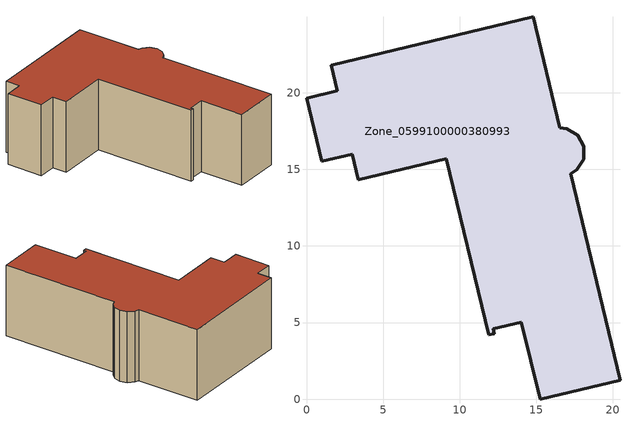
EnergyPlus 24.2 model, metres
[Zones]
Zone_0599100000380993
 floor ground (C_G): 12.25,4.27 11.89,4.19 9.14,15.7 3.38,14.33 2.98,15.99 0.98,15.53 0,19.64 2.02,20.14 1.62,21.8 14.81,24.95 16.54,17.71 16.99,17.65 17.71,17.22 18.11,16.5 18.09,15.67 17.64,14.98 17.27,14.7 20.47,1.24 15.25,0 14.03,5.03 12.18,4.58 z0
 wall outside (C_F): 2.02,20.14 0,19.64 0.98,15.53 2.98,15.99 3.38,14.33 9.14,15.7 11.89,4.19 12.25,4.27 12.18,4.58 14.03,5.03 15.25,0 20.47,1.24 17.27,14.7 17.64,14.98 18.09,15.67 18.11,16.5 17.71,17.22 16.99,17.65 16.54,17.71 14.81,24.95 1.62,21.8 2.02,20.14 z0:8.48
 roof outside (C_R): 9.14,15.7 11.89,4.19 12.25,4.27 12.18,4.58 14.03,5.03 15.25,0 20.47,1.24 17.27,14.7 17.64,14.98 18.09,15.67 18.11,16.5 17.71,17.22 16.99,17.65 16.54,17.71 14.81,24.95 1.62,21.8 2.02,20.14 0,19.64 0.98,15.53 2.98,15.99 3.38,14.33 z8.48
[BUILDING]
Pand.0599100000380993: North Axis=0; Terrain=City; Loads Convergence Tolerance Value=0.04; Temperature Convergence Tolerance Value=0.4; Solar Distribution=FullExterior; Maximum Number of Warmup Days=25; Minimum Number of Warmup Days=1
[Site:Location]
Rotterdam.The.Hague.AP_ZH_NLD Design_Conditions: Latitude=51.96; Longitude=4.45; Time Zone=1; Elevation=-4.5
[SITE:GROUNDTEMPERATURE:BUILDINGSURFACE]
18, 18, 18, 18, 18, 18, 18, 18, 18, 18, 18, 18
[MATERIAL] Thermal Absorptance=0.9; Solar Absorptance=0.7; Visible Absorptance=0.7
Name | Roughness | Thickness | Conductivity | Density | Specific Heat
G.D.1992-2005 | MediumSmooth | 0.15 | 0.06 | 540 | 1210
F.D.1992-2005 | Rough | 0.3 | 0.12 | 1920 | 840
R.D.1992-2005 | MediumRough | 0.2 | 0.08 | 1500 | 1000
[CONSTRUCTION]
C_G: G.D.1992-2005
C_F: F.D.1992-2005
C_R: R.D.1992-2005
[ZONE]
Zone_0599100000380993: Type=1; Multiplier=1; Ceiling Height=Autocalculate; Volume=Autocalculate; Floor Area=autocalculate; Part of Total Floor Area=Yes
[ZONEINFILTRATION:DESIGNFLOWRATE]
Infil_Zone_0599100000380993: Zone or ZoneList or Space or SpaceList=Zone_0599100000380993; Schedule=AlwaysOn; Design Flow Rate Calculation Method=Flow/Area; Flow Rate per Floor Area=0.0021; Constant Term Coefficient=1; Temperature Term Coefficient=0; Velocity Term Coefficient=0; Velocity Squared Term Coefficient=0
[HVACTEMPLATE:ZONE:IDEALLOADSAIRSYSTEM]
Zone_0599100000380993: Maximum Heating Supply Air Temperature=50; Minimum Cooling Supply Air Temperature=13; Maximum Heating Supply Air Humidity Ratio=0.0156; Minimum Cooling Supply Air Humidity Ratio=0.0077; Heating Limit=NoLimit; Cooling Limit=NoLimit; Dehumidification Control Type=ConstantSensibleHeatRatio; Cooling Sensible Heat Ratio=0.7; Dehumidification Setpoint=60; Humidification Control Type=None; Humidification Setpoint=30; Outdoor Air Method=None; Outdoor Air Flow Rate per Person=0.00944; Outdoor Air Flow Rate per Zone Floor Area=0; Outdoor Air Flow Rate per Zone=0; Demand Controlled Ventilation Type=None; Outdoor Air Economizer Type=NoEconomizer; Heat Recovery Type=None; Sensible Heat Recovery Effectiveness=0.7; Latent Heat Recovery Effectiveness=0.65
[ZONECONTROL:THERMOSTAT]
ThermostatControl_Zone_0599100000380993: Zone or ZoneList=Zone_0599100000380993; Control Type Schedule=DualSetpointControlType; Control 1=Thermostat_Zone_0599100000380993; Temperature Difference Between Cutout And Setpoint=0
[THERMOSTATSETPOINT:DUALSETPOINT]
Thermostat_Zone_0599100000380993: Heating Setpoint Temperature Schedule=HeatingSetpoint_Zone_0599100000380993; Cooling Setpoint Temperature Schedule=CoolingSetpoint_Zone_0599100000380993
[SCHEDULE:COMPACT]
HeatingSetpoint_Zone_0599100000380993: Through: 12/31, For: AllDays, Until: 24:00, 21
CoolingSetpoint_Zone_0599100000380993: Through: 12/31, For: AllDays, Until: 24:00, 24
DualSetpointControlType: Through: 12/31, For: AllDays, Until: 24:00, 4
AlwaysOn: Through: 12/31, For: AllDays, Until: 24:00, 1
